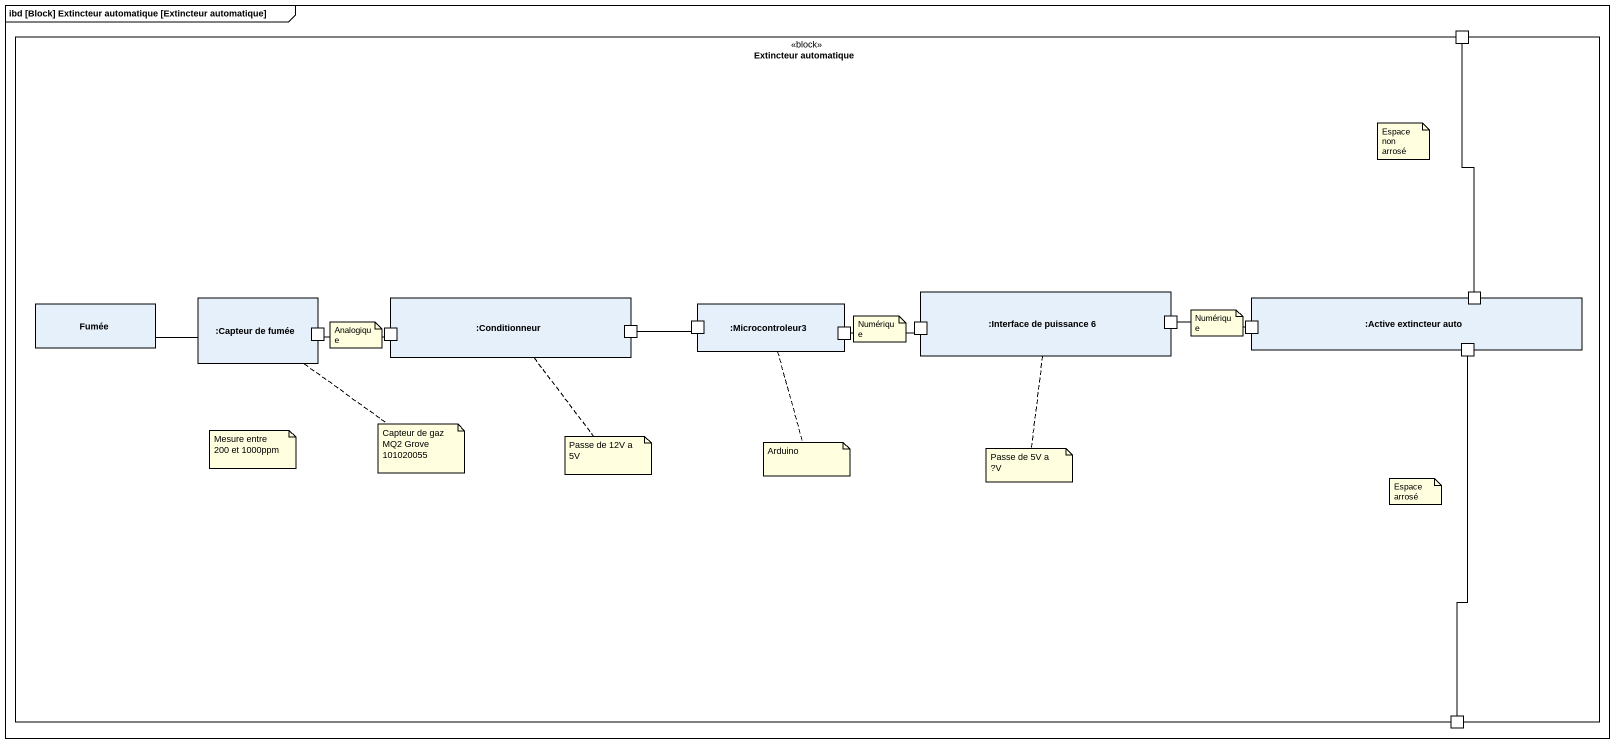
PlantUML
@startuml
mainframe ibd [Block] Extincteur automatique [Extincteur automatique]
rectangle "Extincteur automatique" as Extincteur_automatique <<block>> {
  port " " as port1
  rectangle Fumée
  rectangle ":Capteur de fumée" as Capteur_de_fumée {
    port " " as port4
  }
  rectangle ":Conditionneur" as Conditionneur {
    port " " as port5
    port " " as port6
  }
  rectangle ":Microcontroleur3" as Microcontroleur3 {
    port " " as port7
    port " " as port8
  }
  rectangle ":Interface de puissance 6" as Interface_de_puissance_6 {
    port " " as port2
    port " " as port9
  }
  rectangle ":Active extincteur auto" as Active_extincteur_auto {
    port " " as port3
    port " " as port10
    port " " as port11
  }
  port " " as port12
}
Fumée -right- Capteur_de_fumée
port2 -right- port10
port3 -up- port1
port5 -left- port4
port6 -right- port7
port8 -right- port9
port11 -- port12
note as N1
  Espace non arrosé
end note
note as N2
  Numérique
end note
note as N3
  Numérique
end note
note as N4
  Analogique
end note
note as N5
  Mesure entre 200 et 1000ppm
end note
note bottom of Capteur_de_fumée : Capteur de gaz MQ2 Grove 101020055
note bottom of Conditionneur : Passe de 12V a 5V
note bottom of Microcontroleur3 : Arduino
note bottom of Interface_de_puissance_6 : Passe de 5V a ?V
note as N10
  Espace arrosé
end note
@enduml
